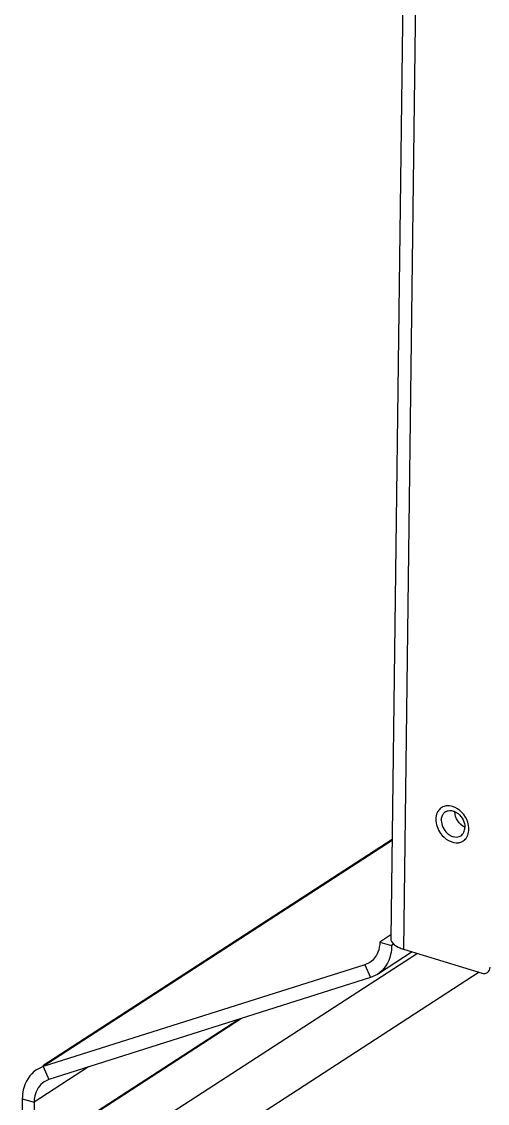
# Model space of a CAD drawing. Header units: millimetres. Extents: x -177 to 18421, y -5017 to 3255.
# Drawn here: x 4759.53 to 4771.82, y -3720.03 to -3691.48 of the extents above; entities that cross this region are included whole.
import ezdxf

# ---------------------------------------------------------------- set-up
doc = ezdxf.new("R2010")
doc.units = ezdxf.units.MM
doc.header["$LTSCALE"] = 46.255
doc.layers.get('0').update_dxf_attribs({"linetype": 'CONTINUOUS'})
doc.layers.add('02___PRT_ALL_AXES', color=7, linetype='CONTINUOUS')

msp = doc.modelspace()

# ---------------------------------------------------------------- linework, layer by layer
at = {"color": 3, "linetype": 'Continuous'}
for p, q in [((4769.853, -3670.352), (4769.272, -3715.681)), ((4770.188, -3670.447), (4769.605, -3715.961)), ((4769.306, -3713.063), (4760.081, -3719.037)), ((4769.305, -3713.095), (4760.095, -3719.06)), ((4769.273, -3715.582), (4768.982, -3715.771)), ((4769.605, -3715.961), (4771.683, -3716.594)), ((4768.588, -3716.373), (4760.095, -3719.06)), ((4768.717, -3716.312), (4768.588, -3716.373)), ((4760.095, -3719.06), (4759.914, -3719.146)), ((4759.542, -3719.906), (4759.525, -3721.23))]:
    msp.add_line(p, q, dxfattribs=at)
at = {"color": 7, "linetype": 'Continuous'}
for p, q in [((4768.982, -3715.771), (4769.293, -3715.866)), ((4769.363, -3715.821), (4769.293, -3715.866)), ((4769.973, -3716.073), (4759.82, -3722.649)), ((4769.839, -3716.032), (4768.92, -3716.628)), ((4768.588, -3716.373), (4768.74, -3716.712)), ((4768.74, -3716.712), (4760.247, -3719.399)), ((4771.607, -3716.571), (4760.578, -3723.714)), ((4768.921, -3716.626), (4768.74, -3716.712)), ((4765.326, -3717.792), (4759.837, -3721.348)), ((4765.259, -3717.813), (4759.837, -3721.325)), ((4761.295, -3719.067), (4759.854, -3720.001)), ((4760.095, -3719.06), (4760.247, -3719.399)), ((4760.247, -3719.399), (4760.119, -3719.46)), ((4759.542, -3719.906), (4759.854, -3720.001)), ((4759.854, -3720.001), (4759.837, -3721.325))]:
    msp.add_line(p, q, dxfattribs=at)
at = {"color": 3, "linetype": 'Continuous'}
msp.add_lwpolyline([(4769.57, -3715.95), (4769.587, -3715.955), (4769.605, -3715.961)], dxfattribs=at)
msp.add_arc((4769.867, -3715.08), 0.919, 247.5081, 251.1053, dxfattribs=at)
at = {"color": 7, "linetype": 'Continuous'}
for points, knots in [([(4771.228, -3712.741), (4771.151, -3712.707), (4771.02, -3712.585), (4770.962, -3712.416), (4770.962, -3712.331)], [0, 0, 0, 0, 0.500026, 1, 1, 1, 1]), ([(4769.293, -3715.866), (4769.292, -3715.945), (4769.264, -3716.232), (4769.097, -3716.512), (4768.921, -3716.626)], [0, 0, 0, 0, 0.274755, 1, 1, 1, 1]), ([(4760.118, -3719.46), (4759.994, -3719.541), (4759.875, -3719.741), (4759.855, -3719.945), (4759.854, -3720.001)], [0, 0, 0, 0, 0.725245, 1, 1, 1, 1])]:
    msp.add_open_spline(points, degree=3, knots=knots, dxfattribs=at)
at = {"color": 3, "linetype": 'Continuous'}
for points in [[(4769.272, -3715.681), (4769.271, -3715.732), (4769.302, -3715.783), (4769.338, -3715.819)], [(4768.982, -3715.771), (4768.98, -3715.862), (4768.965, -3715.956), (4768.932, -3716.041)], [(4769.338, -3715.819), (4769.388, -3715.868), (4769.451, -3715.903), (4769.516, -3715.929)], [(4768.932, -3716.041), (4768.89, -3716.148), (4768.814, -3716.249), (4768.717, -3716.312)], [(4771.821, -3716.58), (4771.867, -3716.55), (4771.893, -3716.488), (4771.893, -3716.433)], [(4771.683, -3716.594), (4771.727, -3716.608), (4771.782, -3716.605), (4771.821, -3716.58)]]:
    msp.add_open_spline(points, degree=3, dxfattribs=at)
msp.add_open_spline([(4759.914, -3719.146), (4759.739, -3719.26), (4759.571, -3719.54), (4759.543, -3719.827), (4759.542, -3719.906)], degree=3, knots=[0, 0, 0, 0, 0.725245, 1, 1, 1, 1], dxfattribs=at)
at = {"layer": '02___PRT_ALL_AXES', "color": 7, "linetype": 'Continuous'}
msp.add_line((4770.462, -3712.531), (4770.479, -3712.52), dxfattribs=at)
at = {"layer": '02___PRT_ALL_AXES', "color": 3, "linetype": 'Continuous'}
for centre, radius, start, end in [((4770.773, -3712.469), 0.293, 122.9468, 126.6975), ((4770.774, -3712.471), 0.295, 118.9763, 122.9457), ((4770.775, -3712.474), 0.299, 114.9561, 118.9753), ((4770.779, -3712.483), 0.308, 103.0231, 114.9079), ((4770.783, -3712.497), 0.323, 98.0679, 103.0684), ((4770.812, -3712.501), 0.344, 147.7324, 155.9293), ((4771.025, -3712.858), 0.293, 302.9462, 307.3869), ((4771.024, -3712.857), 0.295, 307.3926, 310.736), ((4771.016, -3712.848), 0.306, 310.795, 322.2062), ((4771.004, -3712.838), 0.322, 322.1445, 325.4657), ((4771.015, -3712.832), 0.321, 278.0607, 284.3282)]:
    msp.add_arc(centre, radius, start, end, dxfattribs=at)
at = {"layer": '02___PRT_ALL_AXES', "color": 7, "linetype": 'Continuous'}
for centre, radius, start, end in [((4770.831, -3712.518), 0.216, 132.8386, 135.7666), ((4770.828, -3712.515), 0.212, 122.953, 132.8409), ((4771.005, -3712.787), 0.213, 289.9917, 302.8719)]:
    msp.add_arc(centre, radius, start, end, dxfattribs=at)
at = {"layer": '02___PRT_ALL_AXES', "color": 3, "linetype": 'Continuous'}
for points in [[(4770.597, -3712.234), (4770.567, -3712.256), (4770.541, -3712.285), (4770.521, -3712.317)], [(4770.905, -3712.192), (4770.851, -3712.176), (4770.793, -3712.169), (4770.737, -3712.177)], [(4771.304, -3712.606), (4771.244, -3712.424), (4771.088, -3712.248), (4770.905, -3712.192)], [(4770.498, -3712.36), (4770.474, -3712.413), (4770.463, -3712.473), (4770.462, -3712.531)], [(4770.462, -3712.531), (4770.462, -3712.595), (4770.473, -3712.66), (4770.493, -3712.721)], [(4771.335, -3712.797), (4771.336, -3712.732), (4771.324, -3712.667), (4771.304, -3712.606)], [(4771.306, -3712.952), (4771.325, -3712.903), (4771.334, -3712.849), (4771.335, -3712.797)]]:
    msp.add_open_spline(points, degree=3, dxfattribs=at)
at = {"layer": '02___PRT_ALL_AXES', "color": 7, "linetype": 'Continuous'}
for points, knots in [([(4770.605, -3712.557), (4770.604, -3712.62), (4770.636, -3712.749), (4770.732, -3712.882), (4770.835, -3712.958), (4770.917, -3712.994), (4771, -3713.006), (4771.054, -3712.997), (4771.078, -3712.988)], [0, 0, 0, 0, 0.258485, 0.528672, 0.658837, 0.781056, 0.894283, 1, 1, 1, 1]), ([(4770.605, -3712.557), (4770.606, -3712.521), (4770.617, -3712.452), (4770.653, -3712.391), (4770.676, -3712.367)], [0, 0, 0, 0, 0.523014, 1, 1, 1, 1]), ([(4770.713, -3712.337), (4770.736, -3712.322), (4770.789, -3712.301), (4770.877, -3712.3), (4770.967, -3712.328), (4771.082, -3712.401), (4771.193, -3712.539), (4771.229, -3712.679), (4771.228, -3712.747)], [0, 0, 0, 0, 0.104499, 0.215014, 0.334952, 0.464329, 0.737174, 1, 1, 1, 1]), ([(4771.121, -3712.967), (4771.137, -3712.956), (4771.168, -3712.929), (4771.215, -3712.857), (4771.228, -3712.791), (4771.228, -3712.747)], [0, 0, 0, 0, 0.234321, 0.476309, 1, 1, 1, 1])]:
    msp.add_open_spline(points, degree=3, knots=knots, dxfattribs=at)
at = {"layer": '02___PRT_ALL_AXES', "color": 3, "linetype": 'Continuous'}
for points, knots in [([(4770.493, -3712.721), (4770.515, -3712.786), (4770.622, -3713.005), (4770.884, -3713.175), (4771.06, -3713.15)], [0, 0, 0, 0, 0.276148, 1, 1, 1, 1]), ([(4771.095, -3713.143), (4771.111, -3713.139), (4771.142, -3713.128), (4771.171, -3713.113), (4771.184, -3713.104)], [0, 0, 0, 0, 0.502927, 1, 1, 1, 1]), ([(4771.269, -3713.021), (4771.276, -3713.01), (4771.29, -3712.988), (4771.301, -3712.964), (4771.306, -3712.952)], [0, 0, 0, 0, 0.493896, 1, 1, 1, 1])]:
    msp.add_open_spline(points, degree=3, knots=knots, dxfattribs=at)

doc.saveas('drawing.dxf')
